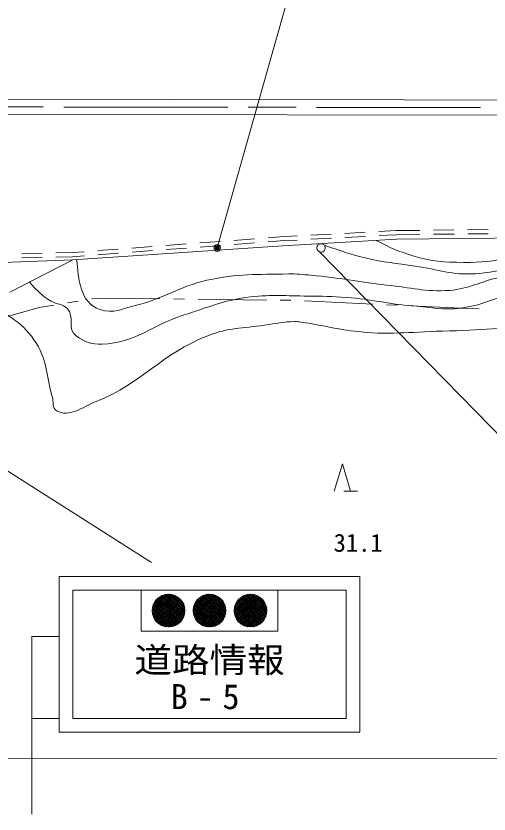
# Model space of a CAD drawing. Units: millimetres, scale not verified. Extents: x 40000 to 680000, y 20000 to 380000.
# Drawn here: x 324071 to 358700, y 236162 to 294633 of the extents above; entities that cross this region are included whole.
import ezdxf
from ezdxf.enums import TextEntityAlignment as Align

# ---------------------------------------------------------------- set-up
doc = ezdxf.new("R2010")
doc.units = ezdxf.units.MM
doc.header["$LTSCALE"] = 1000
doc.header["$PDMODE"] = 32
doc.header["$PDSIZE"] = 500
doc.linetypes.add('CHAIN', pattern=[18.5, 12, -1.5, 3.5, -1.5])
for name, color, linetype, lineweight in [('M-BGD', 7, 'Continuous', 13), ('M-BMK', 2, 'CHAIN', 13), ('M-BMK-ROW', 30, 'Continuous', 13), ('M-STR-HTXT', 7, 'Continuous', 13), ('M-STR-STRC', 7, 'Continuous', 13)]:
    doc.layers.add(name, color=color, linetype=linetype, lineweight=lineweight)
doc.styles.add('ＭＳ ゴシック', font='')
doc.styles.get('ＭＳ ゴシック').set_extended_font_data('MS Gothic')

msp = doc.modelspace()

# ---------------------------------------------------------------- linework, layer by layer
at = {"layer": 'M-BGD'}
for p, q in [((351901, 278908), (350638, 278840)), ((353635, 278927), (351901, 278908)), ((356135, 278954), (354635, 278938)), ((358634, 278981), (357135, 278965)), ((343384, 278448), (342522, 278382)), ((344647, 278516), (343384, 278448)), ((347143, 278651), (345645, 278570)), ((347158, 278351), (345660, 278270)), ((349639, 278786), (348142, 278705)), ((349654, 278486), (348156, 278405)), ((351911, 278609), (350652, 278540)), ((353641, 278627), (351911, 278609)), ((356141, 278654), (354641, 278638)), ((358641, 278681), (357141, 278665)), ((334047, 277740), (332551, 277627)), ((336540, 277929), (335044, 277816)), ((339032, 278118), (337537, 278004)), ((339050, 277818), (337554, 277705)), ((341525, 278307), (340030, 278193)), ((341543, 278007), (340047, 277894)), ((343403, 278148), (342540, 278083)), ((344661, 278216), (343403, 278148)), ((325990, 277243), (324490, 277206)), ((328200, 277297), (326989, 277267)), ((329061, 277362), (328200, 277297)), ((331554, 277551), (330058, 277438)), ((331571, 277252), (330075, 277138)), ((334064, 277440), (332568, 277327)), ((336557, 277629), (335061, 277516)), ((328242, 276759), (323620, 274386)), ((326000, 276943), (324501, 276906)), ((328215, 276997), (327000, 276967)), ((329078, 277063), (328215, 276997)), ((347369, 259813), (347969, 261813)), ((347969, 261813), (348569, 259813)), ((348069, 259813), (349069, 259813))]:
    msp.add_line(p, q, dxfattribs=at)
for points in [[(68574, 288850), (144329, 288751), (168574, 288720), (217555, 288656), (264836, 288595), (318245, 288525), (369546, 288463)], [(68572, 287750), (144327, 287651), (168572, 287620), (217553, 287556), (264834, 287495), (318244, 287425), (369545, 287363)], [(243832, 278365), (271829, 278375), (285282, 277999), (305233, 276165), (319903, 276449), (328242, 276759)], [(328242, 276759), (343615, 277800), (351930, 278280), (366308, 278419)]]:
    msp.add_lwpolyline(points, dxfattribs=at)
for points, knots in [([(346627, 277852), (348015, 277353), (348444, 277211), (349640, 276915), (351044, 276568), (351862, 276519), (353292, 276308), (355017, 276054), (355980, 275632), (357719, 275749), (359456, 275866), (360390, 276277), (362053, 276791), (363753, 277316), (364348, 277574), (366308, 278419)], [0, 0, 0, 0, 1, 1, 1, 2, 2, 2, 3, 3, 3, 4, 4, 4, 5, 5, 5, 5]), ([(350438, 278194), (351601, 277584), (352036, 277389), (353127, 277062), (354526, 276643), (355373, 276595), (356833, 276574), (358199, 276556), (358972, 276672), (360311, 276941), (361330, 277146), (361899, 277353), (362812, 277850), (363174, 278047), (363316, 278119), (363716, 278394)], [0, 0, 0, 0, 1, 1, 1, 2, 2, 2, 3, 3, 3, 4, 4, 4, 5, 5, 5, 5]), ([(328511, 276777), (328669, 275387), (328723, 273611), (330221, 273118), (331223, 272787), (331877, 273196), (332901, 273447), (334974, 273955), (335971, 274802), (338054, 275266), (340332, 275773), (341677, 275672), (344009, 275737), (344655, 275755), (345016, 275690), (345660, 275635), (347838, 275451), (349035, 275143), (351210, 274920), (353007, 274736), (354017, 274400), (355819, 274531), (357262, 274635), (357988, 275162), (359404, 275459), (360773, 275745), (361570, 275742), (362938, 276033), (364578, 276381), (365146, 276579), (367068, 277199)], [0, 0, 0, 0, 1, 1, 1, 2, 2, 2, 3, 3, 3, 4, 4, 4, 5, 5, 5, 6, 6, 6, 7, 7, 7, 8, 8, 8, 9, 9, 9, 10, 10, 10, 10]), ([(325056, 275123), (325712, 274439), (325936, 274145), (326654, 273734), (327085, 273488), (327455, 273554), (327809, 273208), (328403, 272627), (327789, 271657), (328474, 271188), (329121, 270746), (329604, 270547), (330386, 270583), (332844, 270697), (333975, 271949), (336317, 272703), (338216, 273314), (339263, 273811), (341244, 274046), (342868, 274239), (343795, 274122), (345430, 274109), (346532, 274101), (347151, 274087), (348250, 274009), (350182, 273872), (351238, 273539), (353168, 273388), (354522, 273281), (355295, 273054), (356643, 273228), (358146, 273422), (358913, 273889), (360379, 274271), (361875, 274661), (362686, 275092), (364228, 275189), (365244, 275252), (365792, 274898), (366806, 274796), (368240, 274651), (368772, 274694), (370495, 274748)], [0, 0, 0, 0, 1, 1, 1, 2, 2, 2, 3, 3, 3, 4, 4, 4, 5, 5, 5, 6, 6, 6, 7, 7, 7, 8, 8, 8, 9, 9, 9, 10, 10, 10, 11, 11, 11, 12, 12, 12, 13, 13, 13, 14, 14, 14, 14]), ([(321935, 273543), (323624, 272638), (324602, 272177), (325565, 270636), (326404, 269294), (326277, 268271), (326728, 266754), (326849, 266347), (326691, 265906), (327035, 265711), (327981, 265175), (328858, 265961), (329943, 266390), (333389, 267753), (334662, 269864), (338116, 271207), (339652, 271805), (340632, 271748), (342265, 271975), (343130, 272096), (343612, 272226), (344485, 272248), (344668, 272253), (344770, 272223), (344951, 272199), (346489, 271995), (347324, 271707), (348866, 271531), (351360, 271247), (352783, 271479), (355292, 271541), (358147, 271612), (359741, 271780), (362594, 271886), (364158, 271944), (365035, 271999), (366599, 271968), (370438, 271893), (372573, 271501), (376393, 271117), (379198, 270836), (380770, 270673), (383561, 270281), (385437, 270017), (386646, 270350), (388353, 269527), (389640, 268906), (390312, 268296), (391088, 267095), (392117, 265505), (392306, 264387), (392801, 262559), (393987, 258180), (393993, 255577), (394498, 251067), (394736, 248952), (394847, 247749), (394744, 245623), (394692, 244550), (394626, 243637), (394520, 242779)], [0, 0, 0, 0, 1, 1, 1, 2, 2, 2, 3, 3, 3, 4, 4, 4, 5, 5, 5, 6, 6, 6, 7, 7, 7, 8, 8, 8, 9, 9, 9, 10, 10, 10, 11, 11, 11, 12, 12, 12, 13, 13, 13, 14, 14, 14, 15, 15, 15, 16, 16, 16, 17, 17, 17, 18, 18, 18, 19, 19, 19, 20, 20, 20, 20])]:
    msp.add_open_spline(points, degree=3, knots=knots, dxfattribs=at)
at = {"layer": 'M-BMK'}
msp.add_lwpolyline([(68573, 288300), (365007, 287914), (365807, 287913), (466230, 287890), (500215, 287739)], dxfattribs=at)
at = {"layer": 'M-BMK-ROW'}
for p, q in [((327832, 273610), (328621, 273742)), ((329608, 273907), (329954, 273965)), ((329954, 273965), (334602, 273911)), ((335602, 273900), (336402, 273890)), ((337402, 273879), (342402, 273821)), ((343402, 273810), (344185, 273800)), ((344185, 273800), (344202, 273800)), ((345201, 273754), (350196, 273524)), ((322005, 272215), (325772, 273266)), ((325772, 273266), (326846, 273445)), ((351194, 273478), (351994, 273442)), ((352993, 273396), (356643, 273228)), ((356643, 273228), (357987, 273165))]:
    msp.add_line(p, q, dxfattribs=at)
at = {"layer": 'M-STR-HTXT'}
msp.add_line((571131, 239978), (68511, 240502), dxfattribs=at)
at = {"layer": 'M-STR-STRC'}
for p, q in [((338798, 277638), (358408, 347143)), ((363694, 259557), (346273, 277383)), ((299070, 276760), (333983, 254591)), ((327242, 253567), (349242, 253567)), ((327242, 253567), (327242, 242162)), ((349242, 253567), (349242, 242162)), ((348242, 252567), (328242, 252567)), ((328242, 252567), (328242, 243162)), ((334044, 251000), (335310, 252265)), ((334045, 251141), (335168, 252265)), ((334058, 250872), (335437, 252251)), ((334066, 251304), (335005, 252244)), ((334083, 250756), (335554, 252226)), ((334118, 250649), (335661, 252192)), ((334125, 251504), (334805, 252185)), ((334160, 250549), (335760, 252150)), ((334209, 250457), (335852, 252101)), ((334265, 250371), (335938, 252045)), ((336207, 250354), (334529, 252032)), ((336264, 250438), (334613, 252089)), ((336315, 250529), (334704, 252140)), ((336358, 250627), (334801, 252183)), ((336394, 250732), (334907, 252219)), ((336422, 250846), (335021, 252247)), ((336438, 250971), (335146, 252263)), ((336442, 251109), (335284, 252266)), ((336426, 251266), (335441, 252251)), ((336378, 251456), (335631, 252203)), ((336238, 251737), (335912, 252063)), ((337043, 251039), (338271, 252267)), ((337048, 251186), (338124, 252261)), ((337053, 250908), (338402, 252257)), ((337075, 250788), (338521, 252234)), ((337078, 251356), (337953, 252232)), ((337107, 250679), (338631, 252203)), ((337147, 250577), (338732, 252163)), ((337155, 251575), (337734, 252154)), ((337194, 250483), (338826, 252115)), ((337248, 250395), (338914, 252062)), ((339209, 250357), (337532, 252034)), ((339266, 250442), (337616, 252091)), ((339316, 250533), (337708, 252142)), ((339360, 250631), (337806, 252185)), ((339396, 250736), (337911, 252221)), ((339423, 250851), (338026, 252248)), ((339439, 250976), (338151, 252264)), ((339441, 251115), (338290, 252266)), ((339424, 251273), (338448, 252249)), ((339375, 251464), (338639, 252200)), ((339226, 251755), (338930, 252051)), ((340043, 251025), (341285, 252266)), ((340047, 251170), (341140, 252263)), ((340055, 250895), (341415, 252255)), ((340073, 251338), (340972, 252236)), ((340078, 250777), (341533, 252232)), ((340111, 250668), (341641, 252199)), ((340143, 251549), (340760, 252166)), ((340151, 250567), (341742, 252158)), ((340199, 250474), (341836, 252110)), ((340254, 250387), (341923, 252056)), ((342228, 250383), (340558, 252053)), ((342283, 250469), (340644, 252108)), ((342331, 250562), (340737, 252156)), ((342372, 250663), (340838, 252197)), ((342405, 250771), (340946, 252230)), ((342429, 250889), (341064, 252254)), ((342441, 251018), (341193, 252266)), ((342438, 251162), (341337, 252264)), ((342413, 251328), (341503, 252239)), ((342347, 251537), (341712, 252172)), ((348242, 243162), (348242, 252567)), ((335637, 249934), (334109, 251462)), ((335738, 249974), (334149, 251563)), ((335832, 250022), (334197, 251657)), ((335919, 250076), (334251, 251744)), ((336000, 250137), (334312, 251825)), ((334326, 250292), (336018, 251983)), ((334366, 251887), (334422, 251943)), ((336075, 250203), (334378, 251900)), ((334394, 250218), (336091, 251915)), ((336144, 250275), (334450, 251969)), ((334468, 250151), (336159, 251842)), ((334548, 250089), (336221, 251762)), ((334633, 250033), (336276, 251676)), ((334726, 249984), (336325, 251584)), ((334825, 249942), (336367, 251484)), ((338641, 249935), (337110, 251466)), ((338742, 249976), (337151, 251567)), ((338835, 250024), (337199, 251660)), ((338922, 250078), (337253, 251747)), ((337308, 250314), (338995, 252001)), ((339003, 250139), (337314, 251828)), ((337374, 250239), (339071, 251935)), ((339078, 250206), (337381, 251903)), ((337446, 250169), (339140, 251863)), ((339146, 250278), (337453, 251971)), ((337524, 250106), (339204, 251785)), ((337608, 250049), (339261, 251701)), ((337699, 249998), (339312, 251611)), ((337796, 249953), (339356, 251514)), ((341673, 249947), (340122, 251498)), ((341772, 249990), (340165, 251597)), ((341863, 250040), (340215, 251688)), ((341948, 250097), (340272, 251773)), ((340314, 250306), (342003, 251995)), ((342027, 250159), (340334, 251852)), ((340381, 250231), (342078, 251928)), ((342100, 250228), (340403, 251925)), ((340454, 250163), (342147, 251856)), ((342167, 250302), (340477, 251992)), ((340532, 250100), (342210, 251777)), ((340617, 250043), (342266, 251692)), ((340708, 249993), (342317, 251601)), ((340806, 249949), (342360, 251503)), ((335279, 249868), (334043, 251104)), ((335133, 249872), (334047, 250958)), ((335409, 249879), (334054, 251234)), ((335528, 249902), (334077, 251353)), ((334932, 249908), (336402, 251377)), ((335049, 249883), (336427, 251261)), ((335176, 249869), (336440, 251133)), ((335318, 249870), (336440, 250991)), ((338284, 249868), (337043, 251109)), ((338139, 249872), (337047, 250964)), ((338414, 249880), (337055, 251239)), ((338532, 249903), (337078, 251357)), ((337901, 249917), (339393, 251409)), ((338014, 249889), (339420, 251295)), ((338139, 249872), (339438, 251171)), ((338276, 249868), (339442, 251034)), ((338432, 249882), (339427, 250878)), ((341186, 249869), (340044, 251011)), ((341326, 249870), (340045, 251151)), ((341452, 249886), (340061, 251277)), ((341027, 249887), (340062, 250852)), ((341567, 249912), (340087, 251392)), ((340912, 249914), (342396, 251398)), ((341027, 249887), (342423, 251283)), ((341152, 249871), (342439, 251158)), ((341291, 249868), (342441, 251019)), ((341449, 249885), (342424, 250860)), ((334963, 249900), (334075, 250788)), ((334749, 249974), (334148, 250574)), ((335482, 249891), (336418, 250828)), ((335683, 249951), (336358, 250627)), ((337971, 249898), (337073, 250796)), ((337759, 249969), (337144, 250584)), ((338619, 249928), (339382, 250690)), ((338889, 250056), (339253, 250421)), ((340833, 249939), (340114, 250658)), ((340526, 250104), (340279, 250351)), ((341641, 249935), (342374, 250669)), ((341933, 250086), (342224, 250377)), ((327242, 249162), (325242, 249162)), ((325242, 249162), (325242, 236162)), ((343242, 249567), (333242, 249567)), ((327242, 243162), (325242, 243162)), ((328242, 243162), (348242, 243162)), ((349242, 242162), (327242, 242162)), ((335242, 242162), (336242, 242162))]:
    msp.add_line(p, q, dxfattribs=at)
msp.add_lwpolyline([(333242, 249567), (333242, 252567), (343242, 252567), (343242, 249567)], dxfattribs=at)
for centre, radius in [((338798, 277638), 150), ((338798, 277638), 120), ((346411, 277637), 305), ((338798, 277638), 90), ((338798, 277638), 60), ((338798, 277638), 30), ((335242, 251067), 1200), ((338242, 251067), 1200), ((341242, 251067), 1200)]:
    msp.add_circle(centre, radius, dxfattribs=at)
msp.add_point((338798, 277638), dxfattribs=at)

# ---------------------------------------------------------------- texts
at = {"layer": 'M-BGD', "style": 'ＭＳ ゴシック'}
msp.add_text('31.1', height=1320, dxfattribs=at).set_placement((347323, 254980), align=Align.BOTTOM_LEFT)
at = {"layer": 'M-STR-STRC', "style": 'ＭＳ ゴシック', "width": 1.1}
msp.add_text('道路情報', height=1833, dxfattribs=at).set_placement((338242, 247450), align=Align.MIDDLE_CENTER)
at = {"layer": 'M-STR-STRC', "insert": (338242, 244750), "char_height": 1833, "attachment_point": 5, "style": 'ＭＳ ゴシック'}
msp.add_mtext('\\T1.52;B-5', dxfattribs=at)

doc.saveas('drawing.dxf')
